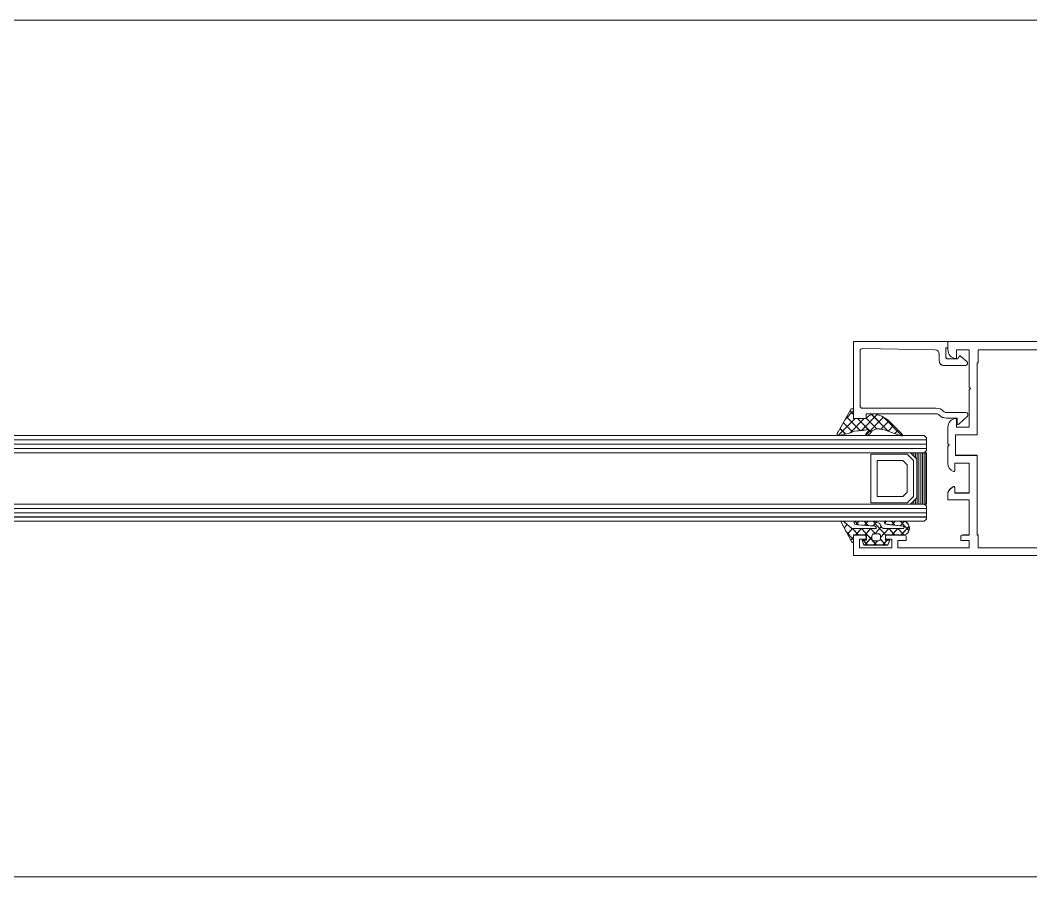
# Model space of a CAD drawing. Header units: millimetres. Extents: x 26282 to 30760, y 1404 to 4574.
# Drawn here: x 27851.48 to 27875.07, y 2947.91 to 2967.91 of the extents above; entities that cross this region are included whole.
import ezdxf

# ---------------------------------------------------------------- set-up
doc = ezdxf.new("R2010")
doc.units = ezdxf.units.MM
doc.header["$LTSCALE"] = 0.25
for name, color, linetype, lineweight in [('AB-DUV', 4, 'Continuous', 50), ('B_BOSLUK', 4, 'Continuous', 0), ('DOĞRAMA', 30, 'Continuous', 20)]:
    doc.layers.add(name, color=color, linetype=linetype, lineweight=lineweight)

# ---------------------------------------------------------------- blocks, each defined once
blk = doc.blocks.new('CHD03_1914', base_point=(-50, -44.000001))
at = {"color": 40, "linetype": 'Continuous'}
blk.add_lwpolyline([(-50, -44), (-50, -11), (-50, 22), (-45.2, 22), (-45.2, 19.6, -0.414214), (-45.7, 19.1), (-46.2, 19.1), (-46.2, 20.6), (-48.2, 20.6), (-48.2, 13.1), (-46.2, 13.1), (-46.2, 14.6), (-45.7, 14.6, -0.414214), (-45.2, 14.1), (-45.2, 10.2, -0.414214), (-45.7, 9.7), (-46.5, 9.7), (-46.5, 11.7), (-48.2, 11.7), (-48.2, -5), (-46.5, -5), (-46.5, -3), (-45.7, -3, -0.414214), (-45.2, -3.5), (-45.2, -5), (-37, -5), (-37, 0), (-35.297056, 0, -0.209119), (-33.911436, -1.333339, -0.517625), (-34.099998, -1.6), (-35.4, -1.6), (-35.4, -5), (-28.4, -5), (-28.4, -1.6), (-30.2, -1.6, -0.517638), (-30.388562, -1.333333, -0.317837), (-28.502944, 0), (-24.545899, 0), (-24.245899, -0.3), (-23.945899, 0), (-19.988855, 0, -0.381966), (-18.001239, -1.777778, -0.447214), (-18.2, -1.999999), (-20, -2), (-20, -5), (-11.3, -5), (-11, -5.3), (-10.7, -5), (-2, -5), (-2, -2), (-3.8, -2, -0.447214), (-3.998762, -1.777778, -0.381966), (-2.011146, 0), (0, 0), (0, -44), (-2.011146, -44, -0.381966), (-3.998762, -42.222222, -0.44721), (-3.800002, -42), (-2, -42), (-2, -39), (-10.7, -39), (-11, -38.7), (-11.3, -39), (-20, -39), (-20, -42), (-18.2, -42, -0.447214), (-18.001238, -42.222222, -0.381966), (-19.988855, -44.000001), (-21.602944, -44, -0.317837), (-23.488562, -42.666667, -0.517633), (-23.300003, -42.4), (-21.5, -42.4), (-21.5, -39), (-28.5, -39), (-28.5, -42.4), (-27.2, -42.4, -0.517638), (-27.011438, -42.666667, -0.209118), (-28.397054, -44), (-30.011146, -44, -0.381966), (-31.998762, -42.222222, -0.44721), (-31.800002, -42), (-30, -42), (-30, -39), (-38.7, -39), (-39, -38.7), (-39.3, -39), (-48, -39), (-48, -42), (-46.2, -42, -0.447214), (-46.001238, -42.222222, -0.381966), (-47.988855, -44.000001), (-50, -44)], format="xyb", close=True, dxfattribs=at)
blk.add_lwpolyline([(-48.2, -22), (-48.2, -36.9), (-45.2, -36.9), (-45.2, -37.2), (-5, -37.2), (-5, -36.9), (-2, -36.9), (-2, -7.1), (-5, -7.1), (-5, -6.8), (-21.8, -6.8), (-21.8, -1.8), (-26.6, -1.8), (-26.6, -6.8), (-45.2, -6.8), (-45.2, -7.1), (-48.2, -7.1), (-48.2, -22)], close=True, dxfattribs=at)
blk = doc.blocks.new('CHD10-3109', base_point=(3425.844121, -8973.198899))
at = {"color": 40, "linetype": 'Continuous'}
blk.add_lwpolyline([(3445.244066, -8946.498899), (3445.244066, -8968.498899), (3443.744066, -8968.498899), (3443.744066, -8967.998899), (3441.644066, -8967.998899, 0.414214), (3441.144066, -8968.498899), (3441.144066, -8970.798899), (3441.745351, -8971.152041, -0.449767), (3441.803176, -8971.445675), (3440.54184, -8972.901844, -0.717959), (3439.644066, -8972.598899), (3439.644066, -8967.498899, -0.414214), (3440.644066, -8966.498899), (3442.261368, -8966.498899, 0.409111), (3443.261216, -8965.516352), (3443.558105, -8948.507625, 0.419335), (3443.058181, -8947.998899), (3430.144066, -8947.998899, 0.414214), (3429.644066, -8948.498899), (3429.644066, -8965.784686, -0.198912), (3428.970411, -8967.411031), (3428.936959, -8967.444484, 0.198988), (3428.644066, -8968.151881), (3428.644066, -8972.698899, -0.679784), (3427.779408, -8973.040988), (3425.898258, -8971.035735, -0.657054), (3426.044321, -8970.698899), (3427.144066, -8970.698899, 0.414214), (3427.344066, -8970.498899), (3427.344066, -8968.15159, -0.198912), (3428.01772, -8966.525245), (3428.051172, -8966.491793, 0.198988), (3428.344066, -8965.784395), (3428.344066, -8949.398899), (3427.244066, -8949.398899), (3427.244066, -8946.498899), (3445.244066, -8946.498899)], format="xyb", close=True, dxfattribs=at)
blk = doc.blocks.new('CHD40D05', base_point=(114.501887, 226.793406))
at = {"color": 1, "linetype": 'Continuous'}
for p, q in [((110.576538, 230.373317), (114.501887, 226.447968)), ((110.947225, 228.701598), (112.225122, 229.979495)), ((111.42147, 227.054523), (113.569713, 229.202766)), ((111.222926, 227.605608), (114.501887, 224.326648)), ((111.719917, 225.231649), (114.914305, 228.426037)), ((114.276969, 228.794206), (116.277769, 226.793406)), ((115.402994, 226.793406), (116.258896, 227.649308)), ((111.337512, 222.727924), (114.501887, 225.892299)), ((111.746215, 224.960999), (115.421988, 221.285227)), ((110.658103, 223.927791), (114.785186, 219.800708)), ((111.576436, 218.724207), (115.458685, 222.606456)), ((112.11513, 221.384222), (114.579619, 223.84871)), ((112.033797, 220.430776), (113.93097, 218.533604)), ((110.543601, 215.570052), (114.802922, 219.829373)), ((111.587437, 218.755816), (112.874031, 217.469222)), ((110.621646, 215.478967), (110.728665, 215.371947)), ((111.039725, 217.182208), (111.817093, 216.40484))]:
    blk.add_line(p, q, dxfattribs=at)
blk.add_lwpolyline([(115.039598, 223.337622, -0.273526), (115.44157, 221.341406), (115.058529, 220.2425), (114.117325, 218.721271), (111.149397, 215.732442), (110.71983, 215.364377), (110.535797, 215.57916), (110.551173, 215.778569), (111.889994, 219.625078), (112.098461, 220.793074, 0.181169), (111.844562, 222.173477), (111.6876, 222.435079), (111.076538, 222.946226), (110.776538, 223.346226), (110.576538, 223.846226), (110.776538, 224.046226), (111.076538, 223.846226), (111.376538, 223.546226), (111.7876, 223.335079), (111.9876, 223.435079), (111.7876, 224.535079), (111.5876, 226.593406), (111.076538, 228.011929), (110.776538, 229.611929), (110.576538, 230.111929), (110.576538, 230.411929), (110.776538, 230.611929), (111.076538, 230.611929), (111.476538, 230.411929), (116.701887, 227.393406), (116.701887, 226.793406), (114.501887, 226.793406), (114.501887, 223.935079), (115.039598, 223.337622)], format="xyb", close=True, dxfattribs=at)
blk = doc.blocks.new('*U52')
at = {"color": 4, "linetype": 'Continuous'}
for p, q in [((1062.494385, 75), (1062.494385, 74.99)), ((1062.894385, 75), (1062.894385, 74.6)), ((1063.294385, 75), (1063.294385, 74.2)), ((1063.694385, 75), (1063.694385, 73.8)), ((1064.094385, 75), (1064.094385, 63)), ((1064.494385, 75), (1064.494385, 63)), ((1064.894385, 75), (1064.894385, 63)), ((1065.294385, 75), (1065.294385, 63)), ((1065.694385, 75), (1065.694385, 63)), ((1066.094385, 75), (1066.094385, 63)), ((1063.294385, 63.8), (1063.294385, 63)), ((1063.694385, 64.2), (1063.694385, 63)), ((1062.494385, 63.01), (1062.494385, 63)), ((1062.894385, 63.4), (1062.894385, 63))]:
    blk.add_line(p, q, dxfattribs=at)
blk = doc.blocks.new('CHD40D02')
at = {"color": 1, "linetype": 'Continuous'}
for p, q in [((1.534377, 2.251105), (2.247288, 1.538194)), ((-1.122662, 0.665503), (-0.457159, 0)), ((-1.012226, 0), (0.801576, 1.813802)), ((0, -1.109094), (1.4, 0.290906)), ((0.205857, 1.458304), (1.4, 0.264161)), ((-2.117144, -5.347558), (1.4, -1.830414)), ((0, -0.457159), (1.4, -1.857159)), ((2.135987, -1.094428), (2.921622, -0.308793)), ((2.222769, -0.558608), (2.917076, -1.252915)), ((-2.117144, -3.226238), (-1.117144, -2.226238)), ((-2.117144, -2.582656), (-0.421916, -4.277884)), ((0, -2.578479), (1.4, -3.978479)), ((0.262508, -5.089227), (1.4, -3.951735)), ((2.000247, -3.351488), (2.91136, -2.440375)), ((2.050967, -2.508126), (2.906913, -3.364072)), ((-2.117144, -4.703976), (-1.237492, -5.583628)), ((-2.117144, -7.468879), (-0.899257, -6.250992)), ((-0.543237, -6.277883), (1.4, -8.22112)), ((0, -7.473055), (2.106571, -5.366485)), ((0.262508, -4.962308), (1.066416, -5.766216)), ((1.066416, -5.766216), (1.7501, -6.4499)), ((1.930627, -4.509107), (2.59883, -5.177309)), ((2.106571, -5.366485), (2.901098, -4.571957)), ((2.59883, -5.177309), (2.73038, -5.30886)), ((-2.117144, -6.825296), (-1.117144, -7.825296)), ((0, -9.594375), (1.4, -8.194375)), ((2.53001, -7.22981), (2.953639, -7.653438)), ((0, -8.942441), (1.4, -10.34244)), ((0.005596, -11.710099), (1.4, -10.315696)), ((2.065011, -9.650685), (2.925923, -8.789773)), ((2.137826, -8.958946), (2.903131, -9.724251)), ((0.000001, -11.063761), (1.86654, -12.930301)), ((0.929001, -12.908016), (2.87289, -10.964126)), ((1.935795, -10.878236), (2.844412, -11.786853))]:
    blk.add_line(p, q, dxfattribs=at)
at = {"color": 7, "linetype": 'Continuous'}
blk.add_line((2.921685, -0.29561), (2.817805, -0.199647), dxfattribs=at)
at = {"color": 1, "linetype": 'Continuous'}
for points in [[(2.921685, -0.29561), (2.9, -4.8), (2.8, -5.1), (2.7, -5.4), (2.6, -5.7), (2.4, -6), (2.3, -6.2), (2, -6.3), (1.8, -6.4), (1.6, -6.6), (1.5, -6.7), (1.4, -6.9), (1.4, -11.5), (1.4, -11.7), (1.6, -11.8), (1.65982, -11.8), (1.85982, -11.6), (2.25982, -7.8), (2.35982, -7.4), (2.55982, -7.2), (2.85982, -7.2), (2.95982, -7.4), (2.85982, -11.5, -1.047986), (0.000001, -11.499982), (0, -7.412301), (-1.117144, -7.412301), (-1.117144, -8.412301), (-2.117144, -7.977518), (-2.117144, -2.406848), (-1.117144, -2.015544), (-1.117144, -3.015544), (0, -3.015544), (0, 0), (-1.5, 0), (-1.6, 0.1), (-1.6, 0.3), (-1.4, 0.5), (2.700478, 2.946982), (2.800478, 2.946982), (2.900478, 2.746982), (2.900478, 2.446982), (2.700478, 2.146982), (1.4, 0.4), (1.4, -5.2), (1.5, -5.3), (1.7, -5.2), (1.907825, -4.888262), (2.146067, -0.926812), (2.230152, -0.523166), (2.318197, -0.219443), (2.614003, -0.107644), (2.817805, -0.199647), (2.921685, -0.29561)], [(0.116062, -6.131436, 0.198912), (0.262508, -5.777883), (0.262508, -4.777884, 0.414213), (-0.237492, -4.277884), (-0.737492, -4.277884, 0.414213), (-1.237492, -4.777883), (-1.237492, -5.777884, 0.414213), (-0.737492, -6.277883), (-0.237491, -6.277883, 0.198912), (0.116062, -6.131436)]]:
    blk.add_lwpolyline(points, format="xyb", close=True, dxfattribs=at)
blk = doc.blocks.new('A$C24106D73')
at = {"layer": 'DOĞRAMA', "color": 4, "linetype": 'Continuous'}
for p, q in [((912.33, 79.93), (562.33, 79.93)), ((912.33, 78.93), (562.33, 78.93)), ((912.33, 77.93), (562.33, 77.93)), ((943.83, 79.93), (912.33, 79.93)), ((944.33, 78.93), (912.33, 78.93)), ((944.33, 77.93), (912.33, 77.93)), ((943.83, 79.93), (944.33, 79.43)), ((944.33, 79.43), (944.33, 76.43)), ((912.33, 76.93), (562.33, 76.93)), ((912.33, 75.93), (562.33, 75.93)), ((944.33, 76.93), (912.33, 76.93)), ((943.83, 75.93), (912.33, 75.93)), ((931.33, 64.23), (931.33, 75.63)), ((931.33, 75.63), (939.83, 75.63)), ((939.83, 75.63), (941.33, 74.13)), ((944.33, 76.43), (943.83, 75.93)), ((932.83, 65.73), (932.83, 74.13)), ((932.83, 74.13), (938.83, 74.13)), ((938.83, 74.13), (939.83, 73.13)), ((941.33, 74.13), (941.33, 65.73)), ((939.83, 73.13), (939.83, 66.73)), ((939.83, 66.73), (938.83, 65.73)), ((912.33, 63.93), (562.33, 63.93)), ((943.83, 63.93), (912.33, 63.93)), ((939.83, 64.23), (931.33, 64.23)), ((938.83, 65.73), (932.83, 65.73)), ((941.33, 65.73), (939.83, 64.23)), ((943.83, 63.93), (944.33, 63.43)), ((912.33, 62.93), (562.33, 62.93)), ((912.33, 61.93), (562.33, 61.93)), ((944.33, 62.93), (912.33, 62.93)), ((944.33, 61.93), (912.33, 61.93)), ((944.33, 63.43), (944.33, 60.43)), ((912.33, 60.93), (562.33, 60.93)), ((912.33, 59.93), (562.33, 59.93)), ((944.33, 60.93), (912.33, 60.93)), ((943.83, 59.93), (912.33, 59.93)), ((944.33, 60.43), (943.83, 59.93))]:
    blk.add_line(p, q, dxfattribs=at)
blk.add_lwpolyline([(944.33, 75.93), (940.58, 75.93), (942.08, 74.43), (942.08, 65.43), (940.58, 63.93), (944.33, 63.93), (944.33, 75.93)], close=True, dxfattribs=at)
at = {"layer": 'DOĞRAMA', "color": 7, "yscale": -1, "rotation": 270}
for name, p, xscale in [('CHD03_1914', (993.33, 51.93), -1), ('CHD10-3109', (954.03, 82.53), -1), ('CHD40D05', (927.33, 83.93), -1.019017999999997), ('CHD40D02', (927.33, 56.73), -1.103266999999997)]:
    blk.add_blockref(name, p, dxfattribs=dict(at, xscale=xscale))
at = {"layer": 'DOĞRAMA', "color": 4}
blk.add_blockref('*U52', (-121.91, 0.93), dxfattribs=at)
blk = doc.blocks.new('A$C187D15ED')
at = {"layer": 'B_BOSLUK', "lineweight": 0, "elevation": 0}
for points in [[(8209.112, 2762.886), (8307.112, 2762.886)], [(8209.112, 2742.886), (8307.112, 2742.886)]]:
    blk.add_lwpolyline(points, dxfattribs=at)
at = {"layer": 'DOĞRAMA', "color": 155, "xscale": 0.1, "yscale": 0.1, "zscale": 0.1}
blk.add_blockref('A$C24106D73', (8207.779, 2745.194, 0), dxfattribs=at)
blk.add_blockref('A$C24106D73', (8207.779, 2745.194, 0), dxfattribs=at)

msp = doc.modelspace()

# ---------------------------------------------------------------- block references
at = {"layer": 'AB-DUV', "ltscale": 100}
msp.add_blockref('A$C187D15ED', (19570.424, 205.028, 5.126), dxfattribs=at)

# ---------------------------------------------------------------- next in the draw order: linework, layer by layer
at = {"layer": 'DOĞRAMA', "color": 1, "linetype": 'Continuous'}
for p, q in [((27870.575, 2958.306, 5.126), (27870.876, 2958.838, 5.126)), ((27870.575, 2958.306, 5.126), (27870.876, 2958.838, 5.126)), ((27870.578, 2958.214, 5.126), (27870.971, 2958.614, 5.126)), ((27870.578, 2958.214, 5.126), (27870.971, 2958.614, 5.126)), ((27870.736, 2958.591, 5.126), (27870.936, 2958.795, 5.126)), ((27870.736, 2958.591, 5.126), (27870.936, 2958.795, 5.126)), ((27871.093, 2958.33, 5.126), (27870.773, 2958.656, 5.126)), ((27871.093, 2958.33, 5.126), (27870.773, 2958.656, 5.126)), ((27870.936, 2958.706, 5.126), (27870.851, 2958.793, 5.126)), ((27870.936, 2958.706, 5.126), (27870.851, 2958.793, 5.126)), ((27870.855, 2958.28, 5.126), (27871.183, 2958.614, 5.126)), ((27870.855, 2958.28, 5.126), (27871.183, 2958.614, 5.126)), ((27870.876, 2958.838, 5.126), (27870.936, 2958.838, 5.126)), ((27870.876, 2958.838, 5.126), (27870.936, 2958.838, 5.126)), ((27870.936, 2958.838, 5.126), (27870.936, 2958.614, 5.126)), ((27870.936, 2958.838, 5.126), (27870.936, 2958.614, 5.126)), ((27870.936, 2958.614, 5.126), (27871.222, 2958.614, 5.126)), ((27870.936, 2958.614, 5.126), (27871.222, 2958.614, 5.126)), ((27871.343, 2958.291, 5.126), (27871.027, 2958.614, 5.126)), ((27871.343, 2958.291, 5.126), (27871.027, 2958.614, 5.126)), ((27871.12, 2958.333, 5.126), (27871.487, 2958.708, 5.126)), ((27871.12, 2958.333, 5.126), (27871.487, 2958.708, 5.126)), ((27871.222, 2958.614, 5.126), (27871.282, 2958.669, 5.126)), ((27871.222, 2958.614, 5.126), (27871.282, 2958.669, 5.126)), ((27871.223, 2958.222, 5.126), (27871.636, 2958.643, 5.126)), ((27871.223, 2958.222, 5.126), (27871.636, 2958.643, 5.126)), ((27871.477, 2958.371, 5.126), (27871.231, 2958.622, 5.126)), ((27871.477, 2958.371, 5.126), (27871.231, 2958.622, 5.126)), ((27871.743, 2958.316, 5.126), (27871.355, 2958.711, 5.126)), ((27871.743, 2958.316, 5.126), (27871.355, 2958.711, 5.126)), ((27871.482, 2958.71, 5.126), (27871.591, 2958.671, 5.126)), ((27871.482, 2958.71, 5.126), (27871.591, 2958.671, 5.126)), ((27871.591, 2958.671, 5.126), (27871.744, 2958.575, 5.126)), ((27871.591, 2958.671, 5.126), (27871.744, 2958.575, 5.126)), ((27872.059, 2958.211, 5.126), (27871.633, 2958.645, 5.126)), ((27872.059, 2958.211, 5.126), (27871.633, 2958.645, 5.126)), ((27870.746, 2958.252, 5.126), (27870.618, 2958.382, 5.126)), ((27870.746, 2958.252, 5.126), (27870.618, 2958.382, 5.126)), ((27870.91, 2958.3, 5.126), (27870.695, 2958.519, 5.126)), ((27870.91, 2958.3, 5.126), (27870.695, 2958.519, 5.126)), ((27871.573, 2958.362, 5.126), (27871.762, 2958.556, 5.126)), ((27871.573, 2958.362, 5.126), (27871.762, 2958.556, 5.126)), ((27871.74, 2958.317, 5.126), (27871.869, 2958.448, 5.126)), ((27871.74, 2958.317, 5.126), (27871.869, 2958.448, 5.126)), ((27871.744, 2958.575, 5.126), (27872.042, 2958.272, 5.126)), ((27871.744, 2958.575, 5.126), (27872.042, 2958.272, 5.126)), ((27870.555, 2958.265, 5.126), (27870.575, 2958.306, 5.126)), ((27870.555, 2958.265, 5.126), (27870.575, 2958.306, 5.126)), ((27870.555, 2958.234, 5.126), (27870.555, 2958.265, 5.126)), ((27870.555, 2958.234, 5.126), (27870.555, 2958.265, 5.126)), ((27870.575, 2958.214, 5.126), (27870.555, 2958.234, 5.126)), ((27870.575, 2958.214, 5.126), (27870.555, 2958.234, 5.126)), ((27870.605, 2958.214, 5.126), (27870.575, 2958.214, 5.126)), ((27870.605, 2958.214, 5.126), (27870.575, 2958.214, 5.126)), ((27870.655, 2958.234, 5.126), (27870.605, 2958.214, 5.126)), ((27870.655, 2958.234, 5.126), (27870.605, 2958.214, 5.126)), ((27870.815, 2958.265, 5.126), (27870.655, 2958.234, 5.126)), ((27870.815, 2958.265, 5.126), (27870.655, 2958.234, 5.126)), ((27870.956, 2958.317, 5.126), (27870.815, 2958.265, 5.126)), ((27870.956, 2958.317, 5.126), (27870.815, 2958.265, 5.126)), ((27871.162, 2958.337, 5.126), (27870.956, 2958.317, 5.126)), ((27871.162, 2958.337, 5.126), (27870.956, 2958.317, 5.126)), ((27871.272, 2958.358, 5.126), (27871.162, 2958.337, 5.126)), ((27871.272, 2958.358, 5.126), (27871.162, 2958.337, 5.126)), ((27871.211, 2958.234, 5.126), (27871.231, 2958.265, 5.126)), ((27871.211, 2958.234, 5.126), (27871.231, 2958.265, 5.126)), ((27871.231, 2958.214, 5.126), (27871.211, 2958.234, 5.126)), ((27871.231, 2958.214, 5.126), (27871.211, 2958.234, 5.126)), ((27871.231, 2958.265, 5.126), (27871.261, 2958.295, 5.126)), ((27871.231, 2958.265, 5.126), (27871.261, 2958.295, 5.126)), ((27871.281, 2958.234, 5.126), (27871.231, 2958.214, 5.126)), ((27871.281, 2958.234, 5.126), (27871.231, 2958.214, 5.126)), ((27871.261, 2958.295, 5.126), (27871.282, 2958.337, 5.126)), ((27871.261, 2958.295, 5.126), (27871.282, 2958.337, 5.126)), ((27871.282, 2958.337, 5.126), (27871.272, 2958.358, 5.126)), ((27871.282, 2958.337, 5.126), (27871.272, 2958.358, 5.126)), ((27871.321, 2958.265, 5.126), (27871.281, 2958.234, 5.126)), ((27871.321, 2958.265, 5.126), (27871.281, 2958.234, 5.126)), ((27871.372, 2958.327, 5.126), (27871.321, 2958.265, 5.126)), ((27871.372, 2958.327, 5.126), (27871.321, 2958.265, 5.126)), ((27871.398, 2958.343, 5.126), (27871.372, 2958.327, 5.126)), ((27871.398, 2958.343, 5.126), (27871.372, 2958.327, 5.126)), ((27871.653, 2958.348, 5.126), (27871.536, 2958.369, 5.126)), ((27871.653, 2958.348, 5.126), (27871.536, 2958.369, 5.126)), ((27872.038, 2958.211, 5.126), (27871.653, 2958.348, 5.126)), ((27872.038, 2958.211, 5.126), (27871.653, 2958.348, 5.126)), ((27871.898, 2958.261, 5.126), (27871.975, 2958.34, 5.126)), ((27871.898, 2958.261, 5.126), (27871.975, 2958.34, 5.126)), ((27872.058, 2958.21, 5.126), (27872.038, 2958.211, 5.126)), ((27872.058, 2958.21, 5.126), (27872.038, 2958.211, 5.126)), ((27872.042, 2958.272, 5.126), (27872.079, 2958.228, 5.126)), ((27872.042, 2958.272, 5.126), (27872.079, 2958.228, 5.126)), ((27872.079, 2958.228, 5.126), (27872.058, 2958.21, 5.126)), ((27872.079, 2958.228, 5.126), (27872.058, 2958.21, 5.126)), ((27872.068, 2958.218, 5.126), (27872.079, 2958.229, 5.126)), ((27872.068, 2958.218, 5.126), (27872.079, 2958.229, 5.126)), ((27870.642, 2956.203, 5.126), (27870.662, 2956.214, 5.126)), ((27870.642, 2956.203, 5.126), (27870.662, 2956.214, 5.126)), ((27870.642, 2956.192, 5.126), (27870.642, 2956.203, 5.126)), ((27870.642, 2956.192, 5.126), (27870.642, 2956.203, 5.126)), ((27870.886, 2955.739, 5.126), (27870.642, 2956.192, 5.126)), ((27870.886, 2955.739, 5.126), (27870.642, 2956.192, 5.126)), ((27870.662, 2956.214, 5.126), (27870.692, 2956.214, 5.126)), ((27870.662, 2956.214, 5.126), (27870.692, 2956.214, 5.126)), ((27870.692, 2956.214, 5.126), (27870.722, 2956.192, 5.126)), ((27870.692, 2956.214, 5.126), (27870.722, 2956.192, 5.126)), ((27870.711, 2956.063, 5.126), (27870.783, 2956.142, 5.126)), ((27870.711, 2956.063, 5.126), (27870.783, 2956.142, 5.126)), ((27870.722, 2956.192, 5.126), (27870.896, 2956.048, 5.126)), ((27870.722, 2956.192, 5.126), (27870.896, 2956.048, 5.126)), ((27870.791, 2955.917, 5.126), (27870.91, 2956.048, 5.126)), ((27870.791, 2955.917, 5.126), (27870.91, 2956.048, 5.126)), ((27870.896, 2956.048, 5.126), (27871.456, 2956.048, 5.126)), ((27870.896, 2956.048, 5.126), (27871.456, 2956.048, 5.126)), ((27871.047, 2955.894, 5.126), (27870.907, 2956.048, 5.126)), ((27871.047, 2955.894, 5.126), (27870.907, 2956.048, 5.126)), ((27870.947, 2956.182, 5.126), (27870.956, 2956.205, 5.126)), ((27870.947, 2956.182, 5.126), (27870.956, 2956.205, 5.126)), ((27870.958, 2956.15, 5.126), (27870.947, 2956.182, 5.126)), ((27870.958, 2956.15, 5.126), (27870.947, 2956.182, 5.126)), ((27870.956, 2956.205, 5.126), (27870.966, 2956.216, 5.126)), ((27870.956, 2956.205, 5.126), (27870.966, 2956.216, 5.126)), ((27870.989, 2956.14, 5.126), (27870.958, 2956.15, 5.126)), ((27870.989, 2956.14, 5.126), (27870.958, 2956.15, 5.126)), ((27870.966, 2956.216, 5.126), (27871.416, 2956.214, 5.126)), ((27870.966, 2956.216, 5.126), (27871.416, 2956.214, 5.126)), ((27871.046, 2956.13, 5.126), (27870.967, 2956.216, 5.126)), ((27871.046, 2956.13, 5.126), (27870.967, 2956.216, 5.126)), ((27870.982, 2955.894, 5.126), (27871.122, 2956.048, 5.126)), ((27870.982, 2955.894, 5.126), (27871.122, 2956.048, 5.126)), ((27871.029, 2956.131, 5.126), (27870.989, 2956.14, 5.126)), ((27871.029, 2956.131, 5.126), (27870.989, 2956.14, 5.126)), ((27870.992, 2956.139, 5.126), (27871.062, 2956.216, 5.126)), ((27870.992, 2956.139, 5.126), (27871.062, 2956.216, 5.126)), ((27871.425, 2956.104, 5.126), (27871.029, 2956.131, 5.126)), ((27871.425, 2956.104, 5.126), (27871.029, 2956.131, 5.126)), ((27871.471, 2955.66, 5.126), (27871.119, 2956.048, 5.126)), ((27871.471, 2955.66, 5.126), (27871.119, 2956.048, 5.126)), ((27871.272, 2956.115, 5.126), (27871.18, 2956.215, 5.126)), ((27871.272, 2956.115, 5.126), (27871.18, 2956.215, 5.126)), ((27871.187, 2956.12, 5.126), (27871.273, 2956.215, 5.126)), ((27871.187, 2956.12, 5.126), (27871.273, 2956.215, 5.126)), ((27871.194, 2955.894, 5.126), (27871.334, 2956.048, 5.126)), ((27871.194, 2955.894, 5.126), (27871.334, 2956.048, 5.126)), ((27871.445, 2955.923, 5.126), (27871.332, 2956.048, 5.126)), ((27871.445, 2955.923, 5.126), (27871.332, 2956.048, 5.126)), ((27871.387, 2956.107, 5.126), (27871.454, 2956.181, 5.126)), ((27871.387, 2956.107, 5.126), (27871.454, 2956.181, 5.126)), ((27871.473, 2956.126, 5.126), (27871.394, 2956.214, 5.126)), ((27871.473, 2956.126, 5.126), (27871.394, 2956.214, 5.126)), ((27871.416, 2956.214, 5.126), (27871.446, 2956.203, 5.126)), ((27871.416, 2956.214, 5.126), (27871.446, 2956.203, 5.126)), ((27871.456, 2956.081, 5.126), (27871.425, 2956.104, 5.126)), ((27871.456, 2956.081, 5.126), (27871.425, 2956.104, 5.126)), ((27871.446, 2956.203, 5.126), (27871.476, 2956.192, 5.126)), ((27871.446, 2956.203, 5.126), (27871.476, 2956.192, 5.126)), ((27871.454, 2956.181, 5.126), (27871.467, 2956.195, 5.126)), ((27871.454, 2956.181, 5.126), (27871.467, 2956.195, 5.126)), ((27871.466, 2956.059, 5.126), (27871.456, 2956.081, 5.126)), ((27871.466, 2956.059, 5.126), (27871.456, 2956.081, 5.126)), ((27871.456, 2956.048, 5.126), (27871.466, 2956.059, 5.126)), ((27871.456, 2956.048, 5.126), (27871.466, 2956.059, 5.126)), ((27871.684, 2955.894, 5.126), (27871.473, 2956.126, 5.126)), ((27871.684, 2955.894, 5.126), (27871.473, 2956.126, 5.126)), ((27871.476, 2956.192, 5.126), (27871.506, 2956.181, 5.126)), ((27871.476, 2956.192, 5.126), (27871.506, 2956.181, 5.126)), ((27871.506, 2956.181, 5.126), (27871.536, 2956.159, 5.126)), ((27871.506, 2956.181, 5.126), (27871.536, 2956.159, 5.126)), ((27871.513, 2956.012, 5.126), (27871.581, 2956.087, 5.126)), ((27871.513, 2956.012, 5.126), (27871.581, 2956.087, 5.126)), ((27871.536, 2956.159, 5.126), (27871.556, 2956.148, 5.126)), ((27871.536, 2956.159, 5.126), (27871.556, 2956.148, 5.126)), ((27871.556, 2956.148, 5.126), (27871.566, 2956.115, 5.126)), ((27871.556, 2956.148, 5.126), (27871.566, 2956.115, 5.126)), ((27871.564, 2955.834, 5.126), (27871.759, 2956.048, 5.126)), ((27871.564, 2955.834, 5.126), (27871.759, 2956.048, 5.126)), ((27871.566, 2956.115, 5.126), (27871.576, 2956.092, 5.126)), ((27871.566, 2956.115, 5.126), (27871.576, 2956.092, 5.126)), ((27871.576, 2956.092, 5.126), (27871.596, 2956.07, 5.126)), ((27871.576, 2956.092, 5.126), (27871.596, 2956.07, 5.126)), ((27871.596, 2956.07, 5.126), (27871.606, 2956.059, 5.126)), ((27871.596, 2956.07, 5.126), (27871.606, 2956.059, 5.126)), ((27871.606, 2956.059, 5.126), (27871.626, 2956.048, 5.126)), ((27871.606, 2956.059, 5.126), (27871.626, 2956.048, 5.126)), ((27871.626, 2956.048, 5.126), (27872.086, 2956.048, 5.126)), ((27871.626, 2956.048, 5.126), (27872.086, 2956.048, 5.126)), ((27871.656, 2956.209, 5.126), (27871.676, 2956.22, 5.126)), ((27871.656, 2956.209, 5.126), (27871.676, 2956.22, 5.126)), ((27871.656, 2956.176, 5.126), (27871.656, 2956.209, 5.126)), ((27871.656, 2956.176, 5.126), (27871.656, 2956.209, 5.126)), ((27871.676, 2956.154, 5.126), (27871.656, 2956.176, 5.126)), ((27871.676, 2956.154, 5.126), (27871.656, 2956.176, 5.126)), ((27871.659, 2956.173, 5.126), (27871.702, 2956.22, 5.126)), ((27871.659, 2956.173, 5.126), (27871.702, 2956.22, 5.126)), ((27871.676, 2956.22, 5.126), (27872.086, 2956.209, 5.126)), ((27871.676, 2956.22, 5.126), (27872.086, 2956.209, 5.126)), ((27871.716, 2956.143, 5.126), (27871.676, 2956.154, 5.126)), ((27871.716, 2956.143, 5.126), (27871.676, 2956.154, 5.126)), ((27872.096, 2956.099, 5.126), (27871.716, 2956.143, 5.126)), ((27872.096, 2956.099, 5.126), (27871.716, 2956.143, 5.126)), ((27871.896, 2955.894, 5.126), (27871.756, 2956.048, 5.126)), ((27871.896, 2955.894, 5.126), (27871.756, 2956.048, 5.126)), ((27871.901, 2956.122, 5.126), (27871.815, 2956.217, 5.126)), ((27871.901, 2956.122, 5.126), (27871.815, 2956.217, 5.126)), ((27871.831, 2955.894, 5.126), (27871.971, 2956.048, 5.126)), ((27871.831, 2955.894, 5.126), (27871.971, 2956.048, 5.126)), ((27871.832, 2956.13, 5.126), (27871.909, 2956.214, 5.126)), ((27871.832, 2956.13, 5.126), (27871.909, 2956.214, 5.126)), ((27872.107, 2955.895, 5.126), (27871.968, 2956.048, 5.126)), ((27872.107, 2955.895, 5.126), (27871.968, 2956.048, 5.126)), ((27872.024, 2956.107, 5.126), (27872.115, 2956.208, 5.126)), ((27872.024, 2956.107, 5.126), (27872.115, 2956.208, 5.126)), ((27872.227, 2955.996, 5.126), (27872.033, 2956.211, 5.126)), ((27872.227, 2955.996, 5.126), (27872.033, 2956.211, 5.126)), ((27872.043, 2955.894, 5.126), (27872.229, 2956.1, 5.126)), ((27872.043, 2955.894, 5.126), (27872.229, 2956.1, 5.126)), ((27872.086, 2956.048, 5.126), (27872.106, 2956.048, 5.126)), ((27872.086, 2956.048, 5.126), (27872.106, 2956.048, 5.126)), ((27872.116, 2956.077, 5.126), (27872.096, 2956.099, 5.126)), ((27872.116, 2956.077, 5.126), (27872.096, 2956.099, 5.126)), ((27872.106, 2956.048, 5.126), (27872.116, 2956.07, 5.126)), ((27872.106, 2956.048, 5.126), (27872.116, 2956.07, 5.126)), ((27872.116, 2956.07, 5.126), (27872.116, 2956.077, 5.126)), ((27872.116, 2956.07, 5.126), (27872.116, 2956.077, 5.126)), ((27870.936, 2955.782, 5.126), (27870.755, 2955.982, 5.126)), ((27870.936, 2955.782, 5.126), (27870.755, 2955.982, 5.126)), ((27870.87, 2955.77, 5.126), (27870.936, 2955.843, 5.126)), ((27870.87, 2955.77, 5.126), (27870.936, 2955.843, 5.126)), ((27871.238, 2955.894, 5.126), (27870.936, 2955.894, 5.126)), ((27870.936, 2955.894, 5.126), (27870.936, 2955.728, 5.126)), ((27871.238, 2955.894, 5.126), (27870.936, 2955.894, 5.126)), ((27870.936, 2955.894, 5.126), (27870.936, 2955.728, 5.126)), ((27871.195, 2955.66, 5.126), (27871.364, 2955.847, 5.126)), ((27871.195, 2955.66, 5.126), (27871.364, 2955.847, 5.126)), ((27871.238, 2955.771, 5.126), (27871.238, 2955.894, 5.126)), ((27871.238, 2955.771, 5.126), (27871.238, 2955.894, 5.126)), ((27871.364, 2955.868, 5.126), (27871.364, 2955.813, 5.126)), ((27871.364, 2955.868, 5.126), (27871.364, 2955.813, 5.126)), ((27871.514, 2955.923, 5.126), (27871.414, 2955.923, 5.126)), ((27871.514, 2955.923, 5.126), (27871.414, 2955.923, 5.126)), ((27871.433, 2955.923, 5.126), (27871.513, 2956.012, 5.126)), ((27871.433, 2955.923, 5.126), (27871.513, 2956.012, 5.126)), ((27871.683, 2955.66, 5.126), (27871.561, 2955.795, 5.126)), ((27871.683, 2955.66, 5.126), (27871.561, 2955.795, 5.126)), ((27871.564, 2955.813, 5.126), (27871.564, 2955.868, 5.126)), ((27871.564, 2955.813, 5.126), (27871.564, 2955.868, 5.126)), ((27872.086, 2955.894, 5.126), (27871.678, 2955.894, 5.126)), ((27871.678, 2955.894, 5.126), (27871.678, 2955.771, 5.126)), ((27872.086, 2955.894, 5.126), (27871.678, 2955.894, 5.126)), ((27871.678, 2955.894, 5.126), (27871.678, 2955.771, 5.126)), ((27870.906, 2955.717, 5.126), (27870.886, 2955.739, 5.126)), ((27870.906, 2955.717, 5.126), (27870.886, 2955.739, 5.126)), ((27870.926, 2955.717, 5.126), (27870.906, 2955.717, 5.126)), ((27870.926, 2955.717, 5.126), (27870.906, 2955.717, 5.126)), ((27870.936, 2955.728, 5.126), (27870.926, 2955.717, 5.126)), ((27870.936, 2955.728, 5.126), (27870.926, 2955.717, 5.126)), ((27871.177, 2955.66, 5.126), (27871.138, 2955.771, 5.126)), ((27871.138, 2955.771, 5.126), (27871.238, 2955.771, 5.126)), ((27871.177, 2955.66, 5.126), (27871.138, 2955.771, 5.126)), ((27871.138, 2955.771, 5.126), (27871.238, 2955.771, 5.126)), ((27871.259, 2955.66, 5.126), (27871.159, 2955.771, 5.126)), ((27871.259, 2955.66, 5.126), (27871.159, 2955.771, 5.126)), ((27871.734, 2955.66, 5.126), (27871.177, 2955.66, 5.126)), ((27871.734, 2955.66, 5.126), (27871.177, 2955.66, 5.126)), ((27871.407, 2955.66, 5.126), (27871.495, 2955.757, 5.126)), ((27871.407, 2955.66, 5.126), (27871.495, 2955.757, 5.126)), ((27871.414, 2955.757, 5.126), (27871.514, 2955.757, 5.126)), ((27871.414, 2955.757, 5.126), (27871.514, 2955.757, 5.126)), ((27871.619, 2955.66, 5.126), (27871.719, 2955.771, 5.126)), ((27871.619, 2955.66, 5.126), (27871.719, 2955.771, 5.126)), ((27871.678, 2955.771, 5.126), (27871.778, 2955.771, 5.126)), ((27871.678, 2955.771, 5.126), (27871.778, 2955.771, 5.126)), ((27871.778, 2955.771, 5.126), (27871.734, 2955.66, 5.126)), ((27871.778, 2955.771, 5.126), (27871.734, 2955.66, 5.126))]:
    msp.add_line(p, q, dxfattribs=at)
at = {"layer": 'DOĞRAMA', "color": 4, "linetype": 'Continuous'}
for p, q in [((27869.436, 2958.214, 5.126), (27834.436, 2958.214, 5.126)), ((27869.436, 2958.214, 5.126), (27834.436, 2958.214, 5.126)), ((27872.586, 2958.214, 5.126), (27869.436, 2958.214, 5.126)), ((27872.586, 2958.214, 5.126), (27869.436, 2958.214, 5.126)), ((27872.586, 2958.214, 5.126), (27872.636, 2958.164, 5.126)), ((27872.586, 2958.214, 5.126), (27872.636, 2958.164, 5.126)), ((27872.636, 2958.164, 5.126), (27872.636, 2957.864, 5.126)), ((27872.636, 2958.164, 5.126), (27872.636, 2957.864, 5.126)), ((27869.436, 2958.114, 5.126), (27834.436, 2958.114, 5.126)), ((27869.436, 2958.114, 5.126), (27834.436, 2958.114, 5.126)), ((27869.436, 2958.014, 5.126), (27834.436, 2958.014, 5.126)), ((27869.436, 2958.014, 5.126), (27834.436, 2958.014, 5.126)), ((27869.436, 2957.914, 5.126), (27834.436, 2957.914, 5.126)), ((27869.436, 2957.914, 5.126), (27834.436, 2957.914, 5.126)), ((27872.636, 2958.114, 5.126), (27869.436, 2958.114, 5.126)), ((27872.636, 2958.114, 5.126), (27869.436, 2958.114, 5.126)), ((27872.636, 2958.014, 5.126), (27869.436, 2958.014, 5.126)), ((27872.636, 2958.014, 5.126), (27869.436, 2958.014, 5.126)), ((27872.636, 2957.914, 5.126), (27869.436, 2957.914, 5.126)), ((27872.636, 2957.914, 5.126), (27869.436, 2957.914, 5.126)), ((27869.436, 2957.814, 5.126), (27834.436, 2957.814, 5.126)), ((27869.436, 2957.814, 5.126), (27834.436, 2957.814, 5.126)), ((27872.586, 2957.814, 5.126), (27869.436, 2957.814, 5.126)), ((27872.586, 2957.814, 5.126), (27869.436, 2957.814, 5.126)), ((27871.336, 2956.644, 5.126), (27871.336, 2957.784, 5.126)), ((27871.336, 2957.784, 5.126), (27872.186, 2957.784, 5.126)), ((27871.336, 2956.644, 5.126), (27871.336, 2957.784, 5.126)), ((27871.336, 2957.784, 5.126), (27872.186, 2957.784, 5.126)), ((27872.186, 2957.784, 5.126), (27872.336, 2957.634, 5.126)), ((27872.186, 2957.784, 5.126), (27872.336, 2957.634, 5.126)), ((27872.261, 2957.814, 5.126), (27872.261, 2957.813, 5.126)), ((27872.261, 2957.814, 5.126), (27872.261, 2957.813, 5.126)), ((27872.301, 2957.814, 5.126), (27872.301, 2957.774, 5.126)), ((27872.301, 2957.814, 5.126), (27872.301, 2957.774, 5.126)), ((27872.341, 2957.814, 5.126), (27872.341, 2957.734, 5.126)), ((27872.341, 2957.814, 5.126), (27872.341, 2957.734, 5.126)), ((27872.381, 2957.814, 5.126), (27872.381, 2957.694, 5.126)), ((27872.381, 2957.814, 5.126), (27872.381, 2957.694, 5.126)), ((27872.421, 2957.814, 5.126), (27872.421, 2956.614, 5.126)), ((27872.421, 2957.814, 5.126), (27872.421, 2956.614, 5.126)), ((27872.461, 2957.814, 5.126), (27872.461, 2956.614, 5.126)), ((27872.461, 2957.814, 5.126), (27872.461, 2956.614, 5.126)), ((27872.501, 2957.814, 5.126), (27872.501, 2956.614, 5.126)), ((27872.501, 2957.814, 5.126), (27872.501, 2956.614, 5.126)), ((27872.541, 2957.814, 5.126), (27872.541, 2956.614, 5.126)), ((27872.541, 2957.814, 5.126), (27872.541, 2956.614, 5.126)), ((27872.581, 2957.814, 5.126), (27872.581, 2956.614, 5.126)), ((27872.581, 2957.814, 5.126), (27872.581, 2956.614, 5.126)), ((27872.636, 2957.864, 5.126), (27872.586, 2957.814, 5.126)), ((27872.636, 2957.864, 5.126), (27872.586, 2957.814, 5.126)), ((27872.621, 2957.814, 5.126), (27872.621, 2956.614, 5.126)), ((27872.621, 2957.814, 5.126), (27872.621, 2956.614, 5.126)), ((27871.486, 2956.794, 5.126), (27871.486, 2957.634, 5.126)), ((27871.486, 2957.634, 5.126), (27872.086, 2957.634, 5.126)), ((27871.486, 2956.794, 5.126), (27871.486, 2957.634, 5.126)), ((27871.486, 2957.634, 5.126), (27872.086, 2957.634, 5.126)), ((27872.086, 2957.634, 5.126), (27872.186, 2957.534, 5.126)), ((27872.086, 2957.634, 5.126), (27872.186, 2957.534, 5.126)), ((27872.186, 2957.534, 5.126), (27872.186, 2956.894, 5.126)), ((27872.186, 2957.534, 5.126), (27872.186, 2956.894, 5.126)), ((27872.336, 2957.634, 5.126), (27872.336, 2956.794, 5.126)), ((27872.336, 2957.634, 5.126), (27872.336, 2956.794, 5.126)), ((27872.086, 2956.794, 5.126), (27871.486, 2956.794, 5.126)), ((27872.086, 2956.794, 5.126), (27871.486, 2956.794, 5.126)), ((27872.186, 2956.894, 5.126), (27872.086, 2956.794, 5.126)), ((27872.186, 2956.894, 5.126), (27872.086, 2956.794, 5.126)), ((27872.336, 2956.794, 5.126), (27872.186, 2956.644, 5.126)), ((27872.336, 2956.794, 5.126), (27872.186, 2956.644, 5.126)), ((27872.381, 2956.734, 5.126), (27872.381, 2956.614, 5.126)), ((27872.381, 2956.734, 5.126), (27872.381, 2956.614, 5.126)), ((27869.436, 2956.614, 5.126), (27834.436, 2956.614, 5.126)), ((27869.436, 2956.614, 5.126), (27834.436, 2956.614, 5.126)), ((27869.436, 2956.514, 5.126), (27834.436, 2956.514, 5.126)), ((27869.436, 2956.514, 5.126), (27834.436, 2956.514, 5.126)), ((27872.586, 2956.614, 5.126), (27869.436, 2956.614, 5.126)), ((27872.586, 2956.614, 5.126), (27869.436, 2956.614, 5.126)), ((27872.636, 2956.514, 5.126), (27869.436, 2956.514, 5.126)), ((27872.636, 2956.514, 5.126), (27869.436, 2956.514, 5.126)), ((27872.186, 2956.644, 5.126), (27871.336, 2956.644, 5.126)), ((27872.186, 2956.644, 5.126), (27871.336, 2956.644, 5.126)), ((27872.261, 2956.615, 5.126), (27872.261, 2956.614, 5.126)), ((27872.261, 2956.615, 5.126), (27872.261, 2956.614, 5.126)), ((27872.301, 2956.654, 5.126), (27872.301, 2956.614, 5.126)), ((27872.301, 2956.654, 5.126), (27872.301, 2956.614, 5.126)), ((27872.341, 2956.694, 5.126), (27872.341, 2956.614, 5.126)), ((27872.341, 2956.694, 5.126), (27872.341, 2956.614, 5.126)), ((27872.586, 2956.614, 5.126), (27872.636, 2956.564, 5.126)), ((27872.586, 2956.614, 5.126), (27872.636, 2956.564, 5.126)), ((27872.636, 2956.564, 5.126), (27872.636, 2956.264, 5.126)), ((27872.636, 2956.564, 5.126), (27872.636, 2956.264, 5.126)), ((27869.436, 2956.414, 5.126), (27834.436, 2956.414, 5.126)), ((27869.436, 2956.414, 5.126), (27834.436, 2956.414, 5.126)), ((27869.436, 2956.314, 5.126), (27834.436, 2956.314, 5.126)), ((27869.436, 2956.314, 5.126), (27834.436, 2956.314, 5.126)), ((27872.636, 2956.414, 5.126), (27869.436, 2956.414, 5.126)), ((27872.636, 2956.414, 5.126), (27869.436, 2956.414, 5.126)), ((27872.636, 2956.314, 5.126), (27869.436, 2956.314, 5.126)), ((27872.636, 2956.314, 5.126), (27869.436, 2956.314, 5.126)), ((27872.636, 2956.264, 5.126), (27872.586, 2956.214, 5.126)), ((27872.636, 2956.264, 5.126), (27872.586, 2956.214, 5.126)), ((27869.436, 2956.214, 5.126), (27834.436, 2956.214, 5.126)), ((27869.436, 2956.214, 5.126), (27834.436, 2956.214, 5.126)), ((27872.586, 2956.214, 5.126), (27869.436, 2956.214, 5.126)), ((27872.586, 2956.214, 5.126), (27869.436, 2956.214, 5.126))]:
    msp.add_line(p, q, dxfattribs=at)
at = {"layer": 'DOĞRAMA', "color": 7, "linetype": 'Continuous'}
msp.add_line((27870.966, 2956.216, 5.126), (27870.956, 2956.205, 5.126), dxfattribs=at)
msp.add_line((27870.966, 2956.216, 5.126), (27870.956, 2956.205, 5.126), dxfattribs=at)
at = {"layer": 'DOĞRAMA', "color": 40, "linetype": 'Continuous', "elevation": 5.126}
msp.add_lwpolyline([(27877.536, 2955.414), (27874.236, 2955.414), (27870.936, 2955.414), (27870.936, 2955.894), (27871.176, 2955.894, -0.414214), (27871.226, 2955.844), (27871.226, 2955.794), (27871.076, 2955.794), (27871.076, 2955.594), (27871.826, 2955.594), (27871.826, 2955.794), (27871.676, 2955.794), (27871.676, 2955.844, -0.414214), (27871.726, 2955.894), (27872.116, 2955.894, -0.414214), (27872.166, 2955.844), (27872.166, 2955.764), (27871.966, 2955.764), (27871.966, 2955.594), (27873.636, 2955.594), (27873.636, 2955.764), (27873.436, 2955.764), (27873.436, 2955.844, -0.414214), (27873.486, 2955.894), (27873.636, 2955.894), (27873.636, 2956.714), (27873.136, 2956.714), (27873.136, 2956.884, -0.209119), (27873.27, 2957.023, -0.517625), (27873.296, 2957.004), (27873.296, 2956.874), (27873.636, 2956.874), (27873.636, 2957.574), (27873.296, 2957.574), (27873.296, 2957.394, -0.517638), (27873.27, 2957.375, -0.317837), (27873.136, 2957.564), (27873.136, 2957.959), (27873.166, 2957.989), (27873.136, 2958.019), (27873.136, 2958.415, -0.381966), (27873.314, 2958.614, -0.447214), (27873.336, 2958.594), (27873.336, 2958.414), (27873.636, 2958.414), (27873.636, 2959.284), (27873.666, 2959.314), (27873.636, 2959.344), (27873.636, 2960.214), (27873.336, 2960.214), (27873.336, 2960.034, -0.447214), (27873.314, 2960.014, -0.381966), (27873.136, 2960.213), (27873.136, 2960.414), (27877.536, 2960.414)], format="xyb", dxfattribs=at)
msp.add_lwpolyline([(27877.536, 2955.414), (27874.236, 2955.414), (27870.936, 2955.414), (27870.936, 2955.894), (27871.176, 2955.894, -0.414214), (27871.226, 2955.844), (27871.226, 2955.794), (27871.076, 2955.794), (27871.076, 2955.594), (27871.826, 2955.594), (27871.826, 2955.794), (27871.676, 2955.794), (27871.676, 2955.844, -0.414214), (27871.726, 2955.894), (27872.116, 2955.894, -0.414214), (27872.166, 2955.844), (27872.166, 2955.764), (27871.966, 2955.764), (27871.966, 2955.594), (27873.636, 2955.594), (27873.636, 2955.764), (27873.436, 2955.764), (27873.436, 2955.844, -0.414214), (27873.486, 2955.894), (27873.636, 2955.894), (27873.636, 2956.714), (27873.136, 2956.714), (27873.136, 2956.884, -0.209119), (27873.27, 2957.023, -0.517625), (27873.296, 2957.004), (27873.296, 2956.874), (27873.636, 2956.874), (27873.636, 2957.574), (27873.296, 2957.574), (27873.296, 2957.394, -0.517638), (27873.27, 2957.375, -0.317837), (27873.136, 2957.564), (27873.136, 2957.959), (27873.166, 2957.989), (27873.136, 2958.019), (27873.136, 2958.415, -0.381966), (27873.314, 2958.614, -0.447214), (27873.336, 2958.594), (27873.336, 2958.414), (27873.636, 2958.414), (27873.636, 2959.284), (27873.666, 2959.314), (27873.636, 2959.344), (27873.636, 2960.214), (27873.336, 2960.214), (27873.336, 2960.034, -0.447214), (27873.314, 2960.014, -0.381966), (27873.136, 2960.213), (27873.136, 2960.414), (27877.536, 2960.414)], format="xyb", dxfattribs=at)
msp.add_lwpolyline([(27870.936, 2960.414), (27873.136, 2960.414), (27873.136, 2960.264), (27873.086, 2960.264), (27873.086, 2960.054, 0.414214), (27873.136, 2960.004), (27873.366, 2960.004), (27873.402, 2960.064, -0.449767), (27873.431, 2960.07), (27873.577, 2959.944, -0.717959), (27873.546, 2959.854), (27873.036, 2959.854, -0.414214), (27872.936, 2959.954), (27872.936, 2960.116, 0.409111), (27872.838, 2960.216), (27871.137, 2960.245, 0.419335), (27871.086, 2960.195), (27871.086, 2958.904, 0.414214), (27871.136, 2958.854), (27872.865, 2958.854, -0.198912), (27873.028, 2958.787), (27873.031, 2958.783, 0.198988), (27873.102, 2958.754), (27873.556, 2958.754, -0.679784), (27873.591, 2958.667), (27873.39, 2958.479, -0.657054), (27873.356, 2958.494), (27873.356, 2958.604, 0.414214), (27873.336, 2958.624), (27873.102, 2958.624, -0.198912), (27872.939, 2958.691), (27872.936, 2958.695, 0.198988), (27872.865, 2958.724), (27871.226, 2958.724), (27871.226, 2958.614), (27870.936, 2958.614), (27870.936, 2960.414)], format="xyb", close=True, dxfattribs=at)
msp.add_lwpolyline([(27870.936, 2960.414), (27873.136, 2960.414), (27873.136, 2960.264), (27873.086, 2960.264), (27873.086, 2960.054, 0.414214), (27873.136, 2960.004), (27873.366, 2960.004), (27873.402, 2960.064, -0.449767), (27873.431, 2960.07), (27873.577, 2959.944, -0.717959), (27873.546, 2959.854), (27873.036, 2959.854, -0.414214), (27872.936, 2959.954), (27872.936, 2960.116, 0.409111), (27872.838, 2960.216), (27871.137, 2960.245, 0.419335), (27871.086, 2960.195), (27871.086, 2958.904, 0.414214), (27871.136, 2958.854), (27872.865, 2958.854, -0.198912), (27873.028, 2958.787), (27873.031, 2958.783, 0.198988), (27873.102, 2958.754), (27873.556, 2958.754, -0.679784), (27873.591, 2958.667), (27873.39, 2958.479, -0.657054), (27873.356, 2958.494), (27873.356, 2958.604, 0.414214), (27873.336, 2958.624), (27873.102, 2958.624, -0.198912), (27872.939, 2958.691), (27872.936, 2958.695, 0.198988), (27872.865, 2958.724), (27871.226, 2958.724), (27871.226, 2958.614), (27870.936, 2958.614), (27870.936, 2960.414)], format="xyb", close=True, dxfattribs=at)
msp.add_lwpolyline([(27875.336, 2955.594), (27876.826, 2955.594), (27876.826, 2955.894), (27876.856, 2955.894), (27876.856, 2959.914), (27876.826, 2959.914), (27876.826, 2960.214), (27873.846, 2960.214), (27873.846, 2959.914), (27873.816, 2959.914), (27873.816, 2958.234), (27873.316, 2958.234), (27873.316, 2957.754), (27873.816, 2957.754), (27873.816, 2955.894), (27873.846, 2955.894), (27873.846, 2955.594), (27875.336, 2955.594)], close=True, dxfattribs=at)
msp.add_lwpolyline([(27875.336, 2955.594), (27876.826, 2955.594), (27876.826, 2955.894), (27876.856, 2955.894), (27876.856, 2959.914), (27876.826, 2959.914), (27876.826, 2960.214), (27873.846, 2960.214), (27873.846, 2959.914), (27873.816, 2959.914), (27873.816, 2958.234), (27873.316, 2958.234), (27873.316, 2957.754), (27873.816, 2957.754), (27873.816, 2955.894), (27873.846, 2955.894), (27873.846, 2955.594), (27875.336, 2955.594)], close=True, dxfattribs=at)
at = {"layer": 'DOĞRAMA', "color": 4, "linetype": 'Continuous', "elevation": 5.126}
msp.add_lwpolyline([(27872.636, 2957.814), (27872.261, 2957.814), (27872.411, 2957.664), (27872.411, 2956.764), (27872.261, 2956.614), (27872.636, 2956.614), (27872.636, 2957.814)], close=True, dxfattribs=at)
msp.add_lwpolyline([(27872.636, 2957.814), (27872.261, 2957.814), (27872.411, 2957.664), (27872.411, 2956.764), (27872.261, 2956.614), (27872.636, 2956.614), (27872.636, 2957.814)], close=True, dxfattribs=at)
at = {"layer": 'DOĞRAMA', "color": 1, "linetype": 'Continuous'}
for centre, major_axis, ratio, start_param, end_param in [((27871.416, 2958.517, 5.126), (0, 0.204), 0.981337, -0.335281, 0.7327), ((27871.416, 2958.517, 5.126), (0, 0.204), 0.981337, -0.335281, 0.7327), ((27871.501, 2958.168, 5.126), (0, 0.204), 0.981337, -0.176552, 0.540348), ((27871.501, 2958.168, 5.126), (0, 0.204), 0.981337, -0.176552, 0.540348), ((27872.093, 2956.052, 5.126), (0, 0.158), 0.906399, 3.094733, 6.330032), ((27872.093, 2956.052, 5.126), (0, 0.158), 0.906399, 3.094733, 6.330032), ((27871.414, 2955.868, 5.126), (0, 0.0552), 0.906399, 0.000001, 1.570795), ((27871.414, 2955.868, 5.126), (0, 0.0552), 0.906399, 0.000001, 1.570795), ((27871.414, 2955.813, 5.126), (0, 0.0552), 0.906399, 1.570796, 3.141591), ((27871.414, 2955.813, 5.126), (0, 0.0552), 0.906399, 1.570796, 3.141591), ((27871.514, 2955.868, 5.126), (0, 0.0552), 0.906399, -0.785396, 0), ((27871.514, 2955.868, 5.126), (0, 0.0552), 0.906399, -0.785396, 0), ((27871.514, 2955.813, 5.126), (0, 0.0552), 0.906399, 3.141595, 4.712389), ((27871.514, 2955.813, 5.126), (0, 0.0552), 0.906399, 3.141595, 4.712389), ((27871.514, 2955.868, 5.126), (0, 0.0552), 0.906399, -1.570794, -0.785398), ((27871.514, 2955.868, 5.126), (0, 0.0552), 0.906399, -1.570794, -0.785398)]:
    msp.add_ellipse(centre, major_axis=major_axis, ratio=ratio, start_param=start_param, end_param=end_param, dxfattribs=at)

doc.saveas('drawing.dxf')
